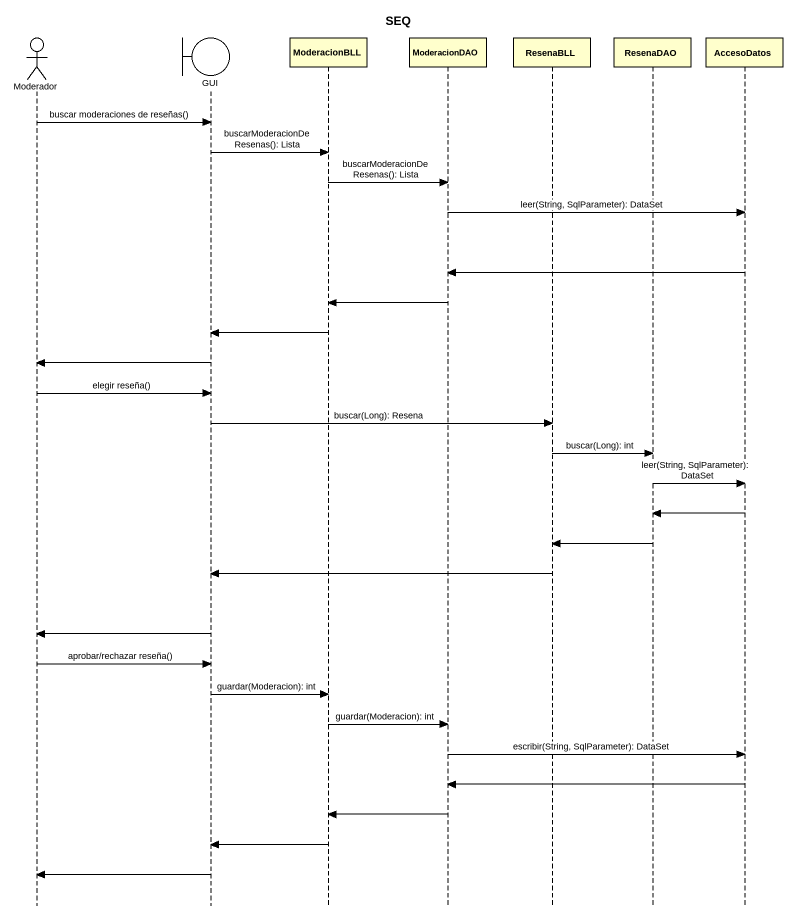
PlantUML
@startuml
title SEQ
hide footbox
actor Moderador
boundary GUI
participant ModeracionBLL
participant ModeracionDAO
participant ResenaBLL
participant ResenaDAO
participant AccesoDatos

Moderador -> GUI : buscar moderaciones de reseñas()
GUI -> ModeracionBLL : buscarModeracionDeResenas(): Lista
ModeracionBLL -> ModeracionDAO : buscarModeracionDeResenas(): Lista
ModeracionDAO -> AccesoDatos : leer(String, SqlParameter): DataSet
AccesoDatos -> ModeracionDAO
ModeracionDAO -> ModeracionBLL
ModeracionBLL -> GUI
GUI -> Moderador
Moderador -> GUI : elegir reseña()
GUI -> ResenaBLL : buscar(Long): Resena
ResenaBLL -> ResenaDAO : buscar(Long): int
ResenaDAO -> AccesoDatos : leer(String, SqlParameter): DataSet
AccesoDatos -> ResenaDAO
ResenaDAO -> ResenaBLL
ResenaBLL -> GUI
GUI -> Moderador
Moderador -> GUI : aprobar/rechazar reseña()
GUI -> ModeracionBLL : guardar(Moderacion): int
ModeracionBLL -> ModeracionDAO : guardar(Moderacion): int
ModeracionDAO -> AccesoDatos : escribir(String, SqlParameter): DataSet
AccesoDatos -> ModeracionDAO
ModeracionDAO -> ModeracionBLL
ModeracionBLL -> GUI
GUI -> Moderador
@enduml
